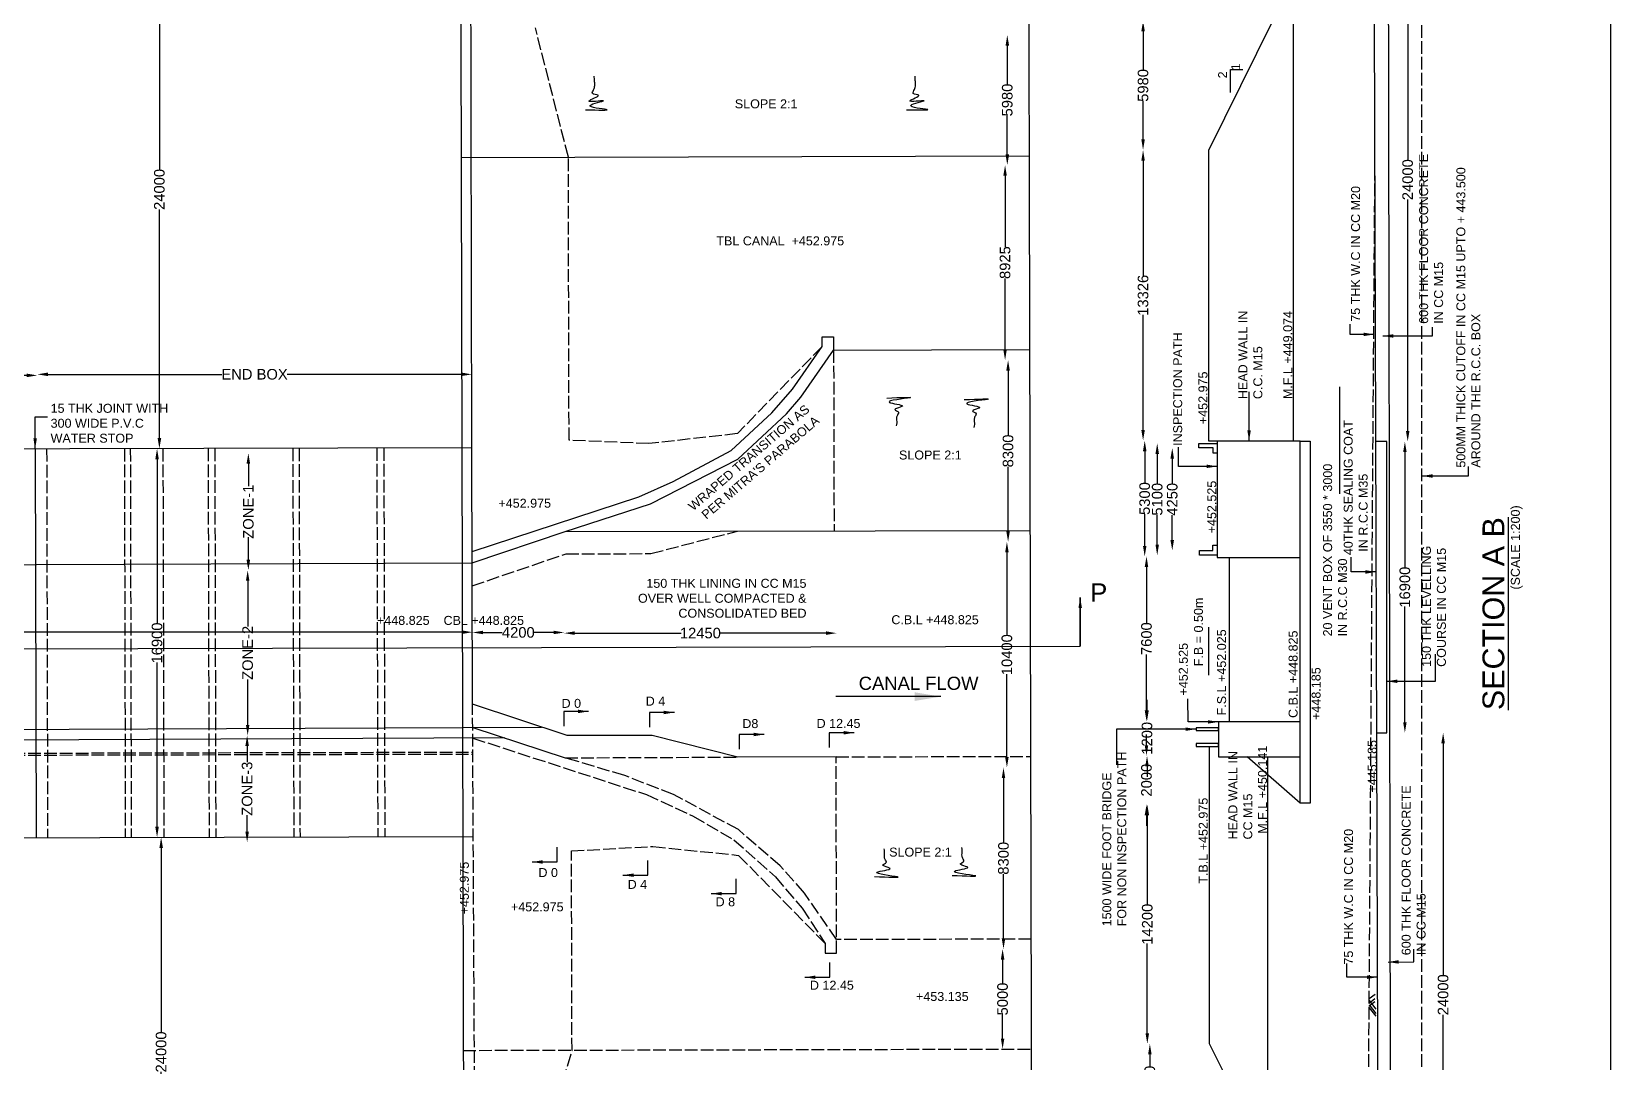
# Model space of a CAD drawing. Header units: millimetres. Extents: x 5124 to 2147772, y 2311 to 45646412.
# Drawn here: x 2117835 to 2147753, y 45610444 to 45629982 of the extents above; entities that cross this region are included whole.
import ezdxf

# ---------------------------------------------------------------- set-up
doc = ezdxf.new("R2010")
doc.units = ezdxf.units.MM
doc.header["$MEASUREMENT"] = 0
doc.linetypes.add('ACAD_ISO02W100', pattern=[15, 12, -3])
for name, color, linetype in [('DIMENSION', 7, 'Continuous'), ('DRAWING', 7, 'Continuous'), ('TEXT', 7, 'Continuous')]:
    doc.layers.add(name, color=color, linetype=linetype)
doc.styles.get("Standard").update_dxf_attribs({"font": 'arial.ttf', "height": 200})
doc.dimstyles.get("Standard").update_dxf_attribs({"dimtxt": 225, "dimasz": 200, "dimexe": 0.18, "dimexo": 0.0625, "dimgap": 0.09, "dimtad": 0, "dimdec": 0, "dimzin": 0, "dimdsep": 46, "dimtxsty": 'Standard', "dimcen": 0.09, "dimse1": 1, "dimse2": 1, "dimadec": 0, "dimazin": 0, "dimtfac": 1, "dimtdec": 0, "dimtofl": 0, "dimtmove": 0, "dimatfit": 3, "dimfxl": 1, "dimtolj": 1, "dimtzin": 0, "dimarcsym": 0})

# ---------------------------------------------------------------- blocks, each defined once
blk = doc.blocks.new('*D66')
at = {"layer": 'Defpoints', "color": 0, "transparency": 16777216}
for p in [(2139025, 45610796), (2140156, 45610796), (2139026, 45609344)]:
    blk.add_point(p, dxfattribs=at)
at = {"layer": 'DIMENSION', "color": 0, "lineweight": -2, "transparency": 16777216}
for p, q in [((2139025, 45610596), (2139025, 45610368)), ((2139025, 45609544), (2139025, 45609772))]:
    blk.add_line(p, q, dxfattribs=at)
at = {"layer": 'DIMENSION', "color": 0, "transparency": 16777216}
for points in [[(2138992, 45610596), (2139059, 45610596), (2139025, 45610796)], [(2138992, 45609544), (2139059, 45609544), (2139025, 45609344)]]:
    blk.add_solid(points, dxfattribs=at)
at = {"layer": 'DIMENSION', "color": 0, "transparency": 16777216, "insert": (2139025, 45610070), "char_height": 200, "attachment_point": 5, "rotation": 90}
blk.add_mtext('\\A1;3530', dxfattribs=at)
blk = doc.blocks.new('*D57')
at = {"layer": 'Defpoints', "color": 0, "transparency": 16777216}
for p in [(2138977, 45615330), (2138977, 45615330), (2139025, 45610796)]:
    blk.add_point(p, dxfattribs=at)
at = {"layer": 'DIMENSION', "color": 0, "lineweight": -2, "transparency": 16777216}
for p, q in [((2138977, 45615130), (2138977, 45613430)), ((2138977, 45610996), (2138977, 45612697))]:
    blk.add_line(p, q, dxfattribs=at)
at = {"layer": 'DIMENSION', "color": 0, "transparency": 16777216}
for points in [[(2138944, 45615130), (2139011, 45615130), (2138977, 45615330)], [(2138944, 45610996), (2139011, 45610996), (2138977, 45610796)]]:
    blk.add_solid(points, dxfattribs=at)
at = {"layer": 'DIMENSION', "color": 0, "transparency": 16777216, "insert": (2138977, 45613063), "char_height": 200, "attachment_point": 5, "rotation": 90}
blk.add_mtext('\\A1;14200', dxfattribs=at)
blk = doc.blocks.new('*D58')
at = {"layer": 'Defpoints', "color": 0, "transparency": 16777216}
for p in [(2138962, 45616256), (2138967, 45616256), (2138977, 45615330)]:
    blk.add_point(p, dxfattribs=at)
at = {"layer": 'DIMENSION', "color": 0, "lineweight": -2, "transparency": 16777216}
for p, q in [((2138962, 45616456), (2138962, 45616656)), ((2138962, 45615130), (2138962, 45614930))]:
    blk.add_line(p, q, dxfattribs=at)
at = {"layer": 'DIMENSION', "color": 0, "transparency": 16777216}
for points in [[(2138928, 45616456), (2138995, 45616456), (2138962, 45616256)], [(2138928, 45615130), (2138995, 45615130), (2138962, 45615330)]]:
    blk.add_solid(points, dxfattribs=at)
at = {"layer": 'DIMENSION', "color": 0, "transparency": 16777216, "insert": (2138962, 45615793), "char_height": 200, "attachment_point": 5, "rotation": 90}
blk.add_mtext('\\A1;2000', dxfattribs=at)
blk = doc.blocks.new('*D59')
at = {"layer": 'Defpoints', "color": 0, "transparency": 16777216}
for p in [(2138967, 45616917), (2138972, 45616917), (2138967, 45616256)]:
    blk.add_point(p, dxfattribs=at)
at = {"layer": 'DIMENSION', "color": 0, "lineweight": -2, "transparency": 16777216}
for p, q in [((2138972, 45617117), (2138972, 45617317)), ((2138972, 45616056), (2138972, 45615856))]:
    blk.add_line(p, q, dxfattribs=at)
at = {"layer": 'DIMENSION', "color": 0, "transparency": 16777216}
for points in [[(2138939, 45617117), (2139005, 45617117), (2138972, 45616917)], [(2138939, 45616056), (2139005, 45616056), (2138972, 45616256)]]:
    blk.add_solid(points, dxfattribs=at)
at = {"layer": 'DIMENSION', "color": 0, "transparency": 16777216, "insert": (2138972, 45616587), "char_height": 200, "attachment_point": 5, "rotation": 90}
blk.add_mtext('\\A1;1200', dxfattribs=at)
blk = doc.blocks.new('*D60')
at = {"layer": 'Defpoints', "color": 0, "transparency": 16777216}
for p in [(2138962, 45620033), (2138972, 45620033), (2138972, 45616917)]:
    blk.add_point(p, dxfattribs=at)
at = {"layer": 'DIMENSION', "color": 0, "lineweight": -2, "transparency": 16777216}
for p, q in [((2138962, 45619833), (2138962, 45618773)), ((2138962, 45617117), (2138962, 45618178))]:
    blk.add_line(p, q, dxfattribs=at)
at = {"layer": 'DIMENSION', "color": 0, "transparency": 16777216}
for points in [[(2138928, 45619833), (2138995, 45619833), (2138962, 45620033)], [(2138928, 45617117), (2138995, 45617117), (2138962, 45616917)]]:
    blk.add_solid(points, dxfattribs=at)
at = {"layer": 'DIMENSION', "color": 0, "transparency": 16777216, "insert": (2138962, 45618475), "char_height": 200, "attachment_point": 5, "rotation": 90}
blk.add_mtext('\\A1;7600', dxfattribs=at)
blk = doc.blocks.new('*D68')
at = {"layer": 'Defpoints', "color": 0, "transparency": 16777216}
for p in [(2144562, 45616692), (2144583, 45616692), (2144445, 45606760)]:
    blk.add_point(p, dxfattribs=at)
at = {"layer": 'DIMENSION', "color": 0, "lineweight": -2, "transparency": 16777216}
for p, q in [((2144583, 45616492), (2144583, 45612104)), ((2144583, 45606960), (2144583, 45611348))]:
    blk.add_line(p, q, dxfattribs=at)
at = {"layer": 'DIMENSION', "color": 0, "transparency": 16777216}
for points in [[(2144549, 45616492), (2144616, 45616492), (2144583, 45616692)], [(2144549, 45606960), (2144616, 45606960), (2144583, 45606760)]]:
    blk.add_solid(points, dxfattribs=at)
at = {"layer": 'DIMENSION', "color": 0, "transparency": 16777216, "insert": (2144583, 45611726), "char_height": 200, "attachment_point": 5, "rotation": 90}
blk.add_mtext('\\A1;24000', dxfattribs=at)
blk = doc.blocks.new('*D69')
at = {"layer": 'Defpoints', "color": 0, "transparency": 16777216}
for p in [(2143517, 45622211), (2143858, 45622211), (2143517, 45616692)]:
    blk.add_point(p, dxfattribs=at)
at = {"layer": 'DIMENSION', "color": 0, "lineweight": -2, "transparency": 16777216}
for p, q in [((2143858, 45622011), (2143858, 45619818)), ((2143858, 45616892), (2143858, 45619085))]:
    blk.add_line(p, q, dxfattribs=at)
at = {"layer": 'DIMENSION', "color": 0, "transparency": 16777216}
for points in [[(2143825, 45622011), (2143891, 45622011), (2143858, 45622211)], [(2143825, 45616892), (2143891, 45616892), (2143858, 45616692)]]:
    blk.add_solid(points, dxfattribs=at)
at = {"layer": 'DIMENSION', "color": 0, "transparency": 16777216, "insert": (2143858, 45619451), "char_height": 200, "attachment_point": 5, "rotation": 90}
blk.add_mtext('\\A1;16900', dxfattribs=at)
blk = doc.blocks.new('*D70')
at = {"layer": 'Defpoints', "color": 0, "transparency": 16777216}
for p in [(2143911, 45632138), (2143918, 45632138), (2143517, 45622211)]:
    blk.add_point(p, dxfattribs=at)
at = {"layer": 'DIMENSION', "color": 0, "lineweight": -2, "transparency": 16777216}
for p, q in [((2143911, 45631938), (2143911, 45627552)), ((2143911, 45622411), (2143911, 45626796))]:
    blk.add_line(p, q, dxfattribs=at)
at = {"layer": 'DIMENSION', "color": 0, "transparency": 16777216}
for points in [[(2143878, 45631938), (2143945, 45631938), (2143911, 45632138)], [(2143878, 45622411), (2143945, 45622411), (2143911, 45622211)]]:
    blk.add_solid(points, dxfattribs=at)
at = {"layer": 'DIMENSION', "color": 0, "transparency": 16777216, "insert": (2143911, 45627174), "char_height": 200, "attachment_point": 5, "rotation": 90}
blk.add_mtext('\\A1;24000', dxfattribs=at)
blk = doc.blocks.new('*D72')
at = {"layer": 'Defpoints', "color": 0, "transparency": 16777216}
for p in [(2139450, 45622089), (2139966, 45622089), (2139966, 45620145)]:
    blk.add_point(p, dxfattribs=at)
at = {"layer": 'DIMENSION', "color": 0, "lineweight": -2, "transparency": 16777216}
for p, q in [((2139450, 45621889), (2139450, 45621419)), ((2139450, 45620345), (2139450, 45620815))]:
    blk.add_line(p, q, dxfattribs=at)
at = {"layer": 'DIMENSION', "color": 0, "transparency": 16777216}
for points in [[(2139416, 45621889), (2139483, 45621889), (2139450, 45622089)], [(2139416, 45620345), (2139483, 45620345), (2139450, 45620145)]]:
    blk.add_solid(points, dxfattribs=at)
at = {"layer": 'DIMENSION', "color": 0, "transparency": 16777216, "insert": (2139450, 45621117), "char_height": 200, "attachment_point": 5, "rotation": 90}
blk.add_mtext('\\A1;4250', dxfattribs=at)
blk = doc.blocks.new('*D73')
at = {"layer": 'Defpoints', "color": 0, "transparency": 16777216}
for p in [(2139165, 45622177), (2139966, 45622177), (2139966, 45620057)]:
    blk.add_point(p, dxfattribs=at)
at = {"layer": 'DIMENSION', "color": 0, "lineweight": -2, "transparency": 16777216}
for p, q in [((2139165, 45621977), (2139165, 45621415)), ((2139165, 45620257), (2139165, 45620819))]:
    blk.add_line(p, q, dxfattribs=at)
at = {"layer": 'DIMENSION', "color": 0, "transparency": 16777216}
for points in [[(2139132, 45621977), (2139198, 45621977), (2139165, 45622177)], [(2139132, 45620257), (2139198, 45620257), (2139165, 45620057)]]:
    blk.add_solid(points, dxfattribs=at)
at = {"layer": 'DIMENSION', "color": 0, "transparency": 16777216, "insert": (2139165, 45621117), "char_height": 200, "attachment_point": 5, "rotation": 90}
blk.add_mtext('\\A1;5100', dxfattribs=at)
blk = doc.blocks.new('*D61')
at = {"layer": 'Defpoints', "color": 0, "transparency": 16777216}
for p in [(2138928, 45622229), (2138962, 45622229), (2138962, 45620033)]:
    blk.add_point(p, dxfattribs=at)
at = {"layer": 'DIMENSION', "color": 0, "lineweight": -2, "transparency": 16777216}
for p, q in [((2138928, 45622029), (2138928, 45621429)), ((2138928, 45620233), (2138928, 45620833))]:
    blk.add_line(p, q, dxfattribs=at)
at = {"layer": 'DIMENSION', "color": 0, "transparency": 16777216}
for points in [[(2138895, 45622029), (2138961, 45622029), (2138928, 45622229)], [(2138895, 45620233), (2138961, 45620233), (2138928, 45620033)]]:
    blk.add_solid(points, dxfattribs=at)
at = {"layer": 'DIMENSION', "color": 0, "transparency": 16777216, "insert": (2138928, 45621131), "char_height": 200, "attachment_point": 5, "rotation": 90}
blk.add_mtext('\\A1;5300', dxfattribs=at)
blk = doc.blocks.new('*D74')
at = {"layer": 'Defpoints', "color": 0, "transparency": 16777216}
for p in [(2138897, 45627737), (2140141, 45627737), (2138928, 45622229)]:
    blk.add_point(p, dxfattribs=at)
at = {"layer": 'DIMENSION', "color": 0, "lineweight": -2, "transparency": 16777216}
for p, q in [((2138897, 45627537), (2138897, 45625350)), ((2138897, 45622429), (2138897, 45624616))]:
    blk.add_line(p, q, dxfattribs=at)
at = {"layer": 'DIMENSION', "color": 0, "transparency": 16777216}
for points in [[(2138864, 45627537), (2138930, 45627537), (2138897, 45627737)], [(2138864, 45622429), (2138930, 45622429), (2138897, 45622229)]]:
    blk.add_solid(points, dxfattribs=at)
at = {"layer": 'DIMENSION', "color": 0, "transparency": 16777216, "insert": (2138897, 45624983), "char_height": 200, "attachment_point": 5, "rotation": 90}
blk.add_mtext('\\A1;13326', dxfattribs=at)
blk = doc.blocks.new('*D75')
at = {"layer": 'Defpoints', "color": 0, "transparency": 16777216}
for p in [(2138897, 45630186), (2141355, 45630186), (2138897, 45627737)]:
    blk.add_point(p, dxfattribs=at)
at = {"layer": 'DIMENSION', "color": 0, "lineweight": -2, "transparency": 16777216}
for p, q in [((2138897, 45629986), (2138897, 45629260)), ((2138897, 45627937), (2138897, 45628663))]:
    blk.add_line(p, q, dxfattribs=at)
at = {"layer": 'DIMENSION', "color": 0, "transparency": 16777216}
for points in [[(2138864, 45629986), (2138930, 45629986), (2138897, 45630186)], [(2138864, 45627937), (2138930, 45627937), (2138897, 45627737)]]:
    blk.add_solid(points, dxfattribs=at)
at = {"layer": 'DIMENSION', "color": 0, "transparency": 16777216, "insert": (2138897, 45628961), "char_height": 200, "attachment_point": 5, "rotation": 90}
blk.add_mtext('\\A1;5980', dxfattribs=at)
blk = doc.blocks.new('*D114')
at = {"layer": 'Defpoints', "color": 0, "transparency": 16777216}
for p in [(2101390, 45623334), (2117944, 45623465), (2117944, 45623334)]:
    blk.add_point(p, dxfattribs=at)
at = {"layer": 'DIMENSION', "color": 0, "lineweight": -2, "transparency": 16777216}
for p, q in [((2101590, 45623465), (2108817, 45623465)), ((2117744, 45623465), (2110518, 45623465))]:
    blk.add_line(p, q, dxfattribs=at)
at = {"layer": 'DIMENSION', "color": 0, "transparency": 16777216}
for points in [[(2101590, 45623499), (2101590, 45623432), (2101390, 45623465)], [(2117744, 45623499), (2117744, 45623432), (2117944, 45623465)]]:
    blk.add_solid(points, dxfattribs=at)
at = {"layer": 'DIMENSION', "color": 0, "transparency": 16777216, "insert": (2109667, 45623465), "char_height": 200, "attachment_point": 5}
blk.add_mtext('\\A1;MIDDLE BOX', dxfattribs=at)
blk = doc.blocks.new('*D115')
at = {"layer": 'Defpoints', "color": 0, "transparency": 16777216}
for p in [(2117944, 45623465), (2126177, 45623485), (2126177, 45623485)]:
    blk.add_point(p, dxfattribs=at)
at = {"layer": 'DIMENSION', "color": 0, "lineweight": -2, "transparency": 16777216}
for p, q in [((2118144, 45623485), (2121443, 45623485)), ((2125977, 45623485), (2122677, 45623485))]:
    blk.add_line(p, q, dxfattribs=at)
at = {"layer": 'DIMENSION', "color": 0, "transparency": 16777216}
for points in [[(2118144, 45623519), (2118144, 45623452), (2117944, 45623485)], [(2125977, 45623519), (2125977, 45623452), (2126177, 45623485)]]:
    blk.add_solid(points, dxfattribs=at)
at = {"layer": 'DIMENSION', "color": 0, "transparency": 16777216, "insert": (2122060, 45623485), "char_height": 200, "attachment_point": 5}
blk.add_mtext('\\A1;END BOX', dxfattribs=at)
blk = doc.blocks.new('*D116')
at = {"layer": 'Defpoints', "color": 0, "transparency": 16777216}
for p in [(2136285, 45629916), (2136279, 45627452), (2136324, 45627452)]:
    blk.add_point(p, dxfattribs=at)
at = {"layer": 'DIMENSION', "color": 0, "lineweight": -2, "transparency": 16777216}
for p, q in [((2136324, 45629716), (2136324, 45628983)), ((2136324, 45627652), (2136324, 45628386))]:
    blk.add_line(p, q, dxfattribs=at)
at = {"layer": 'DIMENSION', "color": 0, "transparency": 16777216}
for points in [[(2136291, 45629716), (2136358, 45629716), (2136324, 45629916)], [(2136291, 45627652), (2136358, 45627652), (2136324, 45627452)]]:
    blk.add_solid(points, dxfattribs=at)
at = {"layer": 'DIMENSION', "color": 0, "transparency": 16777216, "insert": (2136324, 45628684), "char_height": 200, "attachment_point": 5, "rotation": 90}
blk.add_mtext('\\A1;5980', dxfattribs=at)
blk = doc.blocks.new('*D117')
at = {"layer": 'Defpoints', "color": 0, "transparency": 16777216}
for p in [(2136279, 45627452), (2136270, 45623755), (2136282, 45623755)]:
    blk.add_point(p, dxfattribs=at)
at = {"layer": 'DIMENSION', "color": 0, "lineweight": -2, "transparency": 16777216}
for p, q in [((2136282, 45627252), (2136282, 45625903)), ((2136282, 45623955), (2136282, 45625304))]:
    blk.add_line(p, q, dxfattribs=at)
at = {"layer": 'DIMENSION', "color": 0, "transparency": 16777216}
for points in [[(2136249, 45627252), (2136315, 45627252), (2136282, 45627452)], [(2136249, 45623955), (2136315, 45623955), (2136282, 45623755)]]:
    blk.add_solid(points, dxfattribs=at)
at = {"layer": 'DIMENSION', "color": 0, "transparency": 16777216, "insert": (2136282, 45625603), "char_height": 200, "attachment_point": 5, "rotation": 90}
blk.add_mtext('\\A1;8925', dxfattribs=at)
blk = doc.blocks.new('*D118')
at = {"layer": 'Defpoints', "color": 0, "transparency": 16777216}
for p in [(2136282, 45623755), (2136274, 45620311), (2136339, 45620311)]:
    blk.add_point(p, dxfattribs=at)
at = {"layer": 'DIMENSION', "color": 0, "lineweight": -2, "transparency": 16777216}
for p, q in [((2136339, 45623555), (2136339, 45622331)), ((2136339, 45620511), (2136339, 45621734))]:
    blk.add_line(p, q, dxfattribs=at)
at = {"layer": 'DIMENSION', "color": 0, "transparency": 16777216}
for points in [[(2136305, 45623555), (2136372, 45623555), (2136339, 45623755)], [(2136305, 45620511), (2136372, 45620511), (2136339, 45620311)]]:
    blk.add_solid(points, dxfattribs=at)
at = {"layer": 'DIMENSION', "color": 0, "transparency": 16777216, "insert": (2136339, 45622033), "char_height": 200, "attachment_point": 5, "rotation": 90}
blk.add_mtext('\\A1;8300', dxfattribs=at)
blk = doc.blocks.new('*D119')
at = {"layer": 'Defpoints', "color": 0, "transparency": 16777216}
for p in [(2136339, 45620310), (2136317, 45616032), (2136328, 45616032)]:
    blk.add_point(p, dxfattribs=at)
at = {"layer": 'DIMENSION', "color": 0, "lineweight": -2, "transparency": 16777216}
for p, q in [((2136317, 45620110), (2136317, 45618538)), ((2136317, 45616232), (2136317, 45617804))]:
    blk.add_line(p, q, dxfattribs=at)
at = {"layer": 'DIMENSION', "color": 0, "transparency": 16777216}
for points in [[(2136283, 45620110), (2136350, 45620110), (2136317, 45620310)], [(2136283, 45616232), (2136350, 45616232), (2136317, 45616032)]]:
    blk.add_solid(points, dxfattribs=at)
at = {"layer": 'DIMENSION', "color": 0, "transparency": 16777216, "insert": (2136317, 45618171), "char_height": 200, "attachment_point": 5, "rotation": 90}
blk.add_mtext('\\A1;10400', dxfattribs=at)
blk = doc.blocks.new('*D120')
at = {"layer": 'Defpoints', "color": 0, "transparency": 16777216}
for p in [(2136316, 45616032), (2136252, 45612594), (2136317, 45612594)]:
    blk.add_point(p, dxfattribs=at)
at = {"layer": 'DIMENSION', "color": 0, "lineweight": -2, "transparency": 16777216}
for p, q in [((2136252, 45615832), (2136252, 45614611)), ((2136252, 45612794), (2136252, 45614014))]:
    blk.add_line(p, q, dxfattribs=at)
at = {"layer": 'DIMENSION', "color": 0, "transparency": 16777216}
for points in [[(2136219, 45615832), (2136285, 45615832), (2136252, 45616032)], [(2136219, 45612794), (2136285, 45612794), (2136252, 45612594)]]:
    blk.add_solid(points, dxfattribs=at)
at = {"layer": 'DIMENSION', "color": 0, "transparency": 16777216, "insert": (2136252, 45614313), "char_height": 200, "attachment_point": 5, "rotation": 90}
blk.add_mtext('\\A1;8300', dxfattribs=at)
blk = doc.blocks.new('*D121')
at = {"layer": 'Defpoints', "color": 0, "transparency": 16777216}
for p in [(2136252, 45612594), (2136235, 45610697), (2136265, 45610697)]:
    blk.add_point(p, dxfattribs=at)
at = {"layer": 'DIMENSION', "color": 0, "lineweight": -2, "transparency": 16777216}
for p, q in [((2136235, 45612394), (2136235, 45611944)), ((2136235, 45610897), (2136235, 45611347))]:
    blk.add_line(p, q, dxfattribs=at)
at = {"layer": 'DIMENSION', "color": 0, "transparency": 16777216}
for points in [[(2136202, 45612394), (2136268, 45612394), (2136235, 45612594)], [(2136202, 45610897), (2136268, 45610897), (2136235, 45610697)]]:
    blk.add_solid(points, dxfattribs=at)
at = {"layer": 'DIMENSION', "color": 0, "transparency": 16777216, "insert": (2136235, 45611645), "char_height": 200, "attachment_point": 5, "rotation": 90}
blk.add_mtext('\\A1;5000', dxfattribs=at)
blk = doc.blocks.new('*D124')
at = {"layer": 'Defpoints', "color": 0, "transparency": 16777216}
for p in [(2121951, 45621992), (2121943, 45619772), (2121943, 45619772)]:
    blk.add_point(p, dxfattribs=at)
at = {"layer": 'DIMENSION', "color": 0, "lineweight": -2, "transparency": 16777216}
for p, q in [((2121943, 45621792), (2121943, 45621366)), ((2121943, 45619972), (2121943, 45620398))]:
    blk.add_line(p, q, dxfattribs=at)
at = {"layer": 'DIMENSION', "color": 0, "transparency": 16777216}
for points in [[(2121909, 45621792), (2121976, 45621792), (2121943, 45621992)], [(2121909, 45619972), (2121976, 45619972), (2121943, 45619772)]]:
    blk.add_solid(points, dxfattribs=at)
at = {"layer": 'DIMENSION', "color": 0, "transparency": 16777216, "insert": (2121943, 45620882), "char_height": 200, "attachment_point": 5, "rotation": 90}
blk.add_mtext('\\A1;ZONE-1', dxfattribs=at)
blk = doc.blocks.new('*D125')
at = {"layer": 'Defpoints', "color": 0, "transparency": 16777216}
for p in [(2121943, 45619772), (2121930, 45616641), (2121930, 45616641)]:
    blk.add_point(p, dxfattribs=at)
at = {"layer": 'DIMENSION', "color": 0, "lineweight": -2, "transparency": 16777216}
for p, q in [((2121930, 45619572), (2121930, 45618708)), ((2121930, 45616841), (2121930, 45617704))]:
    blk.add_line(p, q, dxfattribs=at)
at = {"layer": 'DIMENSION', "color": 0, "transparency": 16777216}
for points in [[(2121897, 45619572), (2121963, 45619572), (2121930, 45619772)], [(2121897, 45616841), (2121963, 45616841), (2121930, 45616641)]]:
    blk.add_solid(points, dxfattribs=at)
at = {"layer": 'DIMENSION', "color": 0, "transparency": 16777216, "insert": (2121930, 45618206), "char_height": 200, "attachment_point": 5, "rotation": 90}
blk.add_mtext('\\A1;ZONE-2', dxfattribs=at)
blk = doc.blocks.new('*D126')
at = {"layer": 'Defpoints', "color": 0, "transparency": 16777216}
for p in [(2121928, 45616641), (2121920, 45614620), (2121920, 45614620)]:
    blk.add_point(p, dxfattribs=at)
at = {"layer": 'DIMENSION', "color": 0, "lineweight": -2, "transparency": 16777216}
for p, q in [((2121920, 45616441), (2121920, 45616134)), ((2121920, 45614820), (2121920, 45615127))]:
    blk.add_line(p, q, dxfattribs=at)
at = {"layer": 'DIMENSION', "color": 0, "transparency": 16777216}
for points in [[(2121886, 45616441), (2121953, 45616441), (2121920, 45616641)], [(2121886, 45614820), (2121953, 45614820), (2121920, 45614620)]]:
    blk.add_solid(points, dxfattribs=at)
at = {"layer": 'DIMENSION', "color": 0, "transparency": 16777216, "insert": (2121920, 45615631), "char_height": 200, "attachment_point": 5, "rotation": 90}
blk.add_mtext('\\A1;ZONE-3', dxfattribs=at)
blk = doc.blocks.new('*D141')
at = {"layer": 'Defpoints', "color": 0, "transparency": 16777216}
for p in [(2120278, 45631903), (2120257, 45622076), (2120324, 45622076)]:
    blk.add_point(p, dxfattribs=at)
at = {"layer": 'DIMENSION', "color": 0, "lineweight": -2, "transparency": 16777216}
for p, q in [((2120257, 45631703), (2120257, 45627367)), ((2120257, 45622276), (2120257, 45626612))]:
    blk.add_line(p, q, dxfattribs=at)
at = {"layer": 'DIMENSION', "color": 0, "transparency": 16777216}
for points in [[(2120224, 45631703), (2120291, 45631703), (2120257, 45631903)], [(2120224, 45622276), (2120291, 45622276), (2120257, 45622076)]]:
    blk.add_solid(points, dxfattribs=at)
at = {"layer": 'DIMENSION', "color": 0, "transparency": 16777216, "insert": (2120257, 45626990), "char_height": 200, "attachment_point": 5, "rotation": 90}
blk.add_mtext('\\A1;24000', dxfattribs=at)
blk = doc.blocks.new('*D142')
at = {"layer": 'Defpoints', "color": 0, "transparency": 16777216}
for p in [(2120257, 45622076), (2120213, 45614710), (2120223, 45614710)]:
    blk.add_point(p, dxfattribs=at)
at = {"layer": 'DIMENSION', "color": 0, "lineweight": -2, "transparency": 16777216}
for p, q in [((2120213, 45621876), (2120213, 45618760)), ((2120213, 45614910), (2120213, 45618026))]:
    blk.add_line(p, q, dxfattribs=at)
at = {"layer": 'DIMENSION', "color": 0, "transparency": 16777216}
for points in [[(2120180, 45621876), (2120246, 45621876), (2120213, 45622076)], [(2120180, 45614910), (2120246, 45614910), (2120213, 45614710)]]:
    blk.add_solid(points, dxfattribs=at)
at = {"layer": 'DIMENSION', "color": 0, "transparency": 16777216, "insert": (2120213, 45618393), "char_height": 200, "attachment_point": 5, "rotation": 90}
blk.add_mtext('\\A1;16900', dxfattribs=at)
blk = doc.blocks.new('*D147')
at = {"layer": 'Defpoints', "color": 0, "transparency": 16777216}
for p in [(2126189, 45618598), (2093166, 45618469), (2126189, 45618499)]:
    blk.add_point(p, dxfattribs=at)
at = {"layer": 'DIMENSION', "color": 0, "lineweight": -2, "transparency": 16777216}
for p, q in [((2093366, 45618598), (2109301, 45618598)), ((2125989, 45618598), (2110054, 45618598))]:
    blk.add_line(p, q, dxfattribs=at)
at = {"layer": 'DIMENSION', "color": 0, "transparency": 16777216}
for points in [[(2093366, 45618631), (2093366, 45618564), (2093166, 45618598)], [(2125989, 45618631), (2125989, 45618564), (2126189, 45618598)]]:
    blk.add_solid(points, dxfattribs=at)
at = {"layer": 'DIMENSION', "color": 0, "transparency": 16777216, "insert": (2109678, 45618598), "char_height": 200, "attachment_point": 5}
blk.add_mtext('\\A1;79845', dxfattribs=at)
blk = doc.blocks.new('*D148')
at = {"layer": 'Defpoints', "color": 0, "transparency": 16777216}
for p in [(2126189, 45618598), (2127927, 45618598), (2127927, 45618593)]:
    blk.add_point(p, dxfattribs=at)
at = {"layer": 'DIMENSION', "color": 0, "lineweight": -2, "transparency": 16777216}
for p, q in [((2126389, 45618593), (2126755, 45618593)), ((2127727, 45618593), (2127360, 45618593))]:
    blk.add_line(p, q, dxfattribs=at)
at = {"layer": 'DIMENSION', "color": 0, "transparency": 16777216}
for points in [[(2126389, 45618626), (2126389, 45618560), (2126189, 45618593)], [(2127727, 45618626), (2127727, 45618560), (2127927, 45618593)]]:
    blk.add_solid(points, dxfattribs=at)
at = {"layer": 'DIMENSION', "color": 0, "transparency": 16777216, "insert": (2127058, 45618593), "char_height": 200, "attachment_point": 5}
blk.add_mtext('\\A1;4200', dxfattribs=at)
blk = doc.blocks.new('*D149')
at = {"layer": 'Defpoints', "color": 0, "transparency": 16777216}
for p in [(2127927, 45618593), (2133089, 45618593), (2133089, 45618580)]:
    blk.add_point(p, dxfattribs=at)
at = {"layer": 'DIMENSION', "color": 0, "lineweight": -2, "transparency": 16777216}
for p, q in [((2128127, 45618580), (2130142, 45618580)), ((2132889, 45618580), (2130875, 45618580))]:
    blk.add_line(p, q, dxfattribs=at)
at = {"layer": 'DIMENSION', "color": 0, "transparency": 16777216}
for points in [[(2128127, 45618614), (2128127, 45618547), (2127927, 45618580)], [(2132889, 45618614), (2132889, 45618547), (2133089, 45618580)]]:
    blk.add_solid(points, dxfattribs=at)
at = {"layer": 'DIMENSION', "color": 0, "transparency": 16777216, "insert": (2130508, 45618580), "char_height": 200, "attachment_point": 5}
blk.add_mtext('\\A1;12450', dxfattribs=at)
blk = doc.blocks.new('*D150')
at = {"layer": 'Defpoints', "color": 0, "transparency": 16777216}
for p in [(2120342, 45614710), (2120290, 45606574), (2120361, 45606574)]:
    blk.add_point(p, dxfattribs=at)
at = {"layer": 'DIMENSION', "color": 0, "lineweight": -2, "transparency": 16777216}
for p, q in [((2120290, 45614510), (2120290, 45611020)), ((2120290, 45606774), (2120290, 45610264))]:
    blk.add_line(p, q, dxfattribs=at)
at = {"layer": 'DIMENSION', "color": 0, "transparency": 16777216}
for points in [[(2120257, 45614510), (2120324, 45614510), (2120290, 45614710)], [(2120257, 45606774), (2120324, 45606774), (2120290, 45606574)]]:
    blk.add_solid(points, dxfattribs=at)
at = {"layer": 'DIMENSION', "color": 0, "transparency": 16777216, "insert": (2120290, 45610642), "char_height": 200, "attachment_point": 5, "rotation": 90}
blk.add_mtext('\\A1;24000', dxfattribs=at)

msp = doc.modelspace()

# ---------------------------------------------------------------- linework, layer by layer
at = {"layer": 'DIMENSION'}
msp.add_lwpolyline([(2147752.8, 45588230.2), (2080364.7, 45588230.2), (2080364.7, 45646412.2), (2147752.8, 45646412.2)], close=True, dxfattribs=at)
for points in [[(2128332.7, 45628498.2), (2128726.1, 45628504.1), (2128418.5, 45628581), (2128669.9, 45628669.6), (2128397.8, 45628666.6), (2128569.3, 45628776), (2128462.8, 45628808.5), (2128483.5, 45628879.4), (2128507.2, 45628962.1), (2128501.3, 45629053.7), (2128498.3, 45629136.4)], [(2134411.8, 45628500.2), (2134805.2, 45628506.1), (2134497.6, 45628582.9), (2134749, 45628671.6), (2134476.9, 45628668.6), (2134648.4, 45628778), (2134542, 45628810.5), (2134562.7, 45628881.4), (2134586.3, 45628964.1), (2134580.4, 45629055.7), (2134577.5, 45629138.4)], [(2134038.5, 45623036.4), (2134473.8, 45623040.2), (2134089.9, 45622954.2), (2134335.3, 45622883.1), (2134226.6, 45622840), (2134194.8, 45622819.5), (2134264.1, 45622765.2), (2134249.1, 45622727.8), (2134226.6, 45622671.7), (2134230.4, 45622563.2), (2134219.1, 45622508.9)], [(2135508.8, 45623007.3), (2135944, 45623011.1), (2135560.2, 45622925.1), (2135805.5, 45622854), (2135696.9, 45622811), (2135665, 45622790.4), (2135734.3, 45622736.1), (2135719.4, 45622698.7), (2135696.9, 45622642.6), (2135700.6, 45622534.1), (2135689.4, 45622479.8)], [(2133805.9, 45613967.9), (2134241.1, 45613961.8), (2133857.7, 45614049.8), (2134103.4, 45614119.6), (2133995, 45614163.2), (2133963.3, 45614184), (2134032.9, 45614237.9), (2134018.1, 45614275.4), (2133995.9, 45614331.6), (2134000.2, 45614440.1), (2133989.3, 45614494.4)], [(2135276.3, 45613989.2), (2135711.5, 45613983.1), (2135328.1, 45614071.2), (2135573.8, 45614141), (2135465.4, 45614184.6), (2135433.7, 45614205.3), (2135503.3, 45614259.2), (2135488.5, 45614296.7), (2135466.3, 45614353), (2135470.6, 45614461.4), (2135459.7, 45614515.8)]]:
    msp.add_spline(points, degree=3, dxfattribs=at)
at = {"layer": 'DRAWING'}
for points in [[(2082456.1, 45637556.4), (2136714.4, 45637687.7), (2136804.3, 45600563.3), (2082545.9, 45600432)], [(2125950.3, 45637661.7), (2125988, 45622090)], [(2141874.8, 45622220.9), (2140141, 45622220.9), (2140141, 45627736.6), (2141355.1, 45630185.9), (2141355.1, 45637764.2), (2142314.7, 45637764.2), (2142404.5, 45637653.4), (2142404.5, 45637857.2), (2142532.3, 45637751.3), (2143272.9, 45637751.3)], [(2141749.4, 45622220.9), (2141749.4, 45637764.2)], [(2143358.2, 45606759.9), (2143275.5, 45632137.7)], [(2126180, 45622090.4), (2126156.8, 45631687.9)], [(2143594.5, 45606759.9), (2143544.5, 45631904.7)], [(2140555.2, 45628828.7), (2140555.2, 45629265.2), (2140784.2, 45629265.2)], [(2125974.6, 45627597.6), (2136738.8, 45627623.6)], [(2126184.8, 45620125.2), (2129339.8, 45621166.1), (2129991.7, 45621451.6), (2131090.2, 45622039.6), (2131863.1, 45622756.1), (2132254.7, 45623204.1), (2132814.2, 45624013.6), (2132813.7, 45624193.8), (2133032.4, 45624194.3), (2133033, 45623944.9)], [(2091410.3, 45620359.5), (2093162.5, 45619783.9), (2126185.3, 45619912.1), (2127943.4, 45620506.8), (2129563.5, 45621031.5), (2131218.8, 45621874.7), (2132138.2, 45622734.1), (2132410.8, 45623052.3), (2133033, 45623944.9), (2136747.7, 45623953.9)], [(2142617.3, 45623250.9), (2142617.3, 45621221.3)], [(2140301.2, 45621993.2), (2140222, 45621993.2), (2140222, 45622089.1), (2139956.3, 45622089.1), (2139956.3, 45622176.6), (2140301.2, 45622176.6)], [(2143325.8, 45616691.8), (2143516.9, 45616691.8), (2143516.9, 45622210.8), (2143307.9, 45622210.1)], [(2126180, 45622090.4), (2093151.6, 45622010.5)], [(2125988, 45622090), (2126025.5, 45606587.7)], [(2126191.8, 45617234.7), (2126180, 45622090.4)], [(2127943.4, 45620506.8), (2136755.9, 45620528.1)], [(2140301.2, 45620057.4), (2139966.5, 45620057.4), (2139966.5, 45620144.8), (2140218.6, 45620144.8), (2140218.6, 45620247.6), (2140301.2, 45620247.6)], [(2140531.8, 45616897.5), (2140531.8, 45620015.2)], [(2081571, 45618196.1), (2137707.4, 45618332), (2137705.2, 45619256.5)], [(2140146.1, 45617780.4), (2140146.1, 45618690.5)], [(2133080, 45616235), (2131220.7, 45616230.5), (2129593.7, 45616641.4), (2127981.6, 45616637.5), (2126191.8, 45617234.7)], [(2093171.6, 45616651.3), (2127498.8, 45616798.5)], [(2126194.1, 45616792.9), (2127947.6, 45616216.9)], [(2126800, 45616593.9), (2093172.1, 45616437.4)], [(2140880.3, 45600629.6), (2140880.3, 45609344), (2140156, 45610796.1), (2140156, 45616433.6)], [(2141874.8, 45615357.7), (2140867.4, 45616238.1)], [(2141263.2, 45600629.6), (2141263.2, 45616238.1)], [(2093176.4, 45614634.2), (2126205, 45614726.6)], [(2142756, 45612059.4), (2142756, 45612317)], [(2143181.6, 45611566.7), (2143291.6, 45611653.1)], [(2143182.1, 45611653.1), (2143292.2, 45611739.6)], [(2143181, 45611481.5), (2143305, 45611318.5)], [(2143181.2, 45611515.1), (2143291.3, 45611601.5)], [(2143181.3, 45611535.4), (2143305.3, 45611372.3)], [(2143181.9, 45611619), (2143305.9, 45611456)]]:
    msp.add_lwpolyline(points, dxfattribs=at)
at = {"layer": 'DRAWING', "linetype": 'ACAD_ISO02W100', "ltscale": 20}
for points in [[(2144181.4, 45606759.9), (2144181.4, 45632137.7)], [(2132814.2, 45624013.6), (2131210.4, 45622361.6), (2129531.6, 45622172.6), (2128019.5, 45622236), (2128006.5, 45627602.5), (2127382.4, 45630050.5)], [(2143148.7, 45606759.9), (2143290.5, 45627527.9)], [(2133033, 45623944.9), (2133041.3, 45620519.1)], [(2118120.7, 45622070.9), (2118138.5, 45614704.1)], [(2119593.6, 45622074.5), (2119611.5, 45614708.2)], [(2119706, 45622074.8), (2119723.8, 45614708.5)], [(2120323.9, 45622076.3), (2120341.7, 45614710.2)], [(2121180.6, 45622078.3), (2121198.4, 45614712.6)], [(2121307, 45622078.7), (2121324.8, 45614713)], [(2122785.6, 45622082.2), (2122803.5, 45614717.1)], [(2122904, 45622082.5), (2122921.8, 45614717.5)], [(2124377, 45622086.1), (2124394.8, 45614721.6)], [(2124510.2, 45622086.4), (2124528, 45614722)], [(2126186.3, 45619477.1), (2127962.3, 45620082.9), (2129570.6, 45620086.8), (2131211.4, 45620514.7)], [(2129643.4, 45606842.9), (2126246.6, 45606834.7), (2126191.8, 45617234.7)], [(2126195.2, 45616591.1), (2129487.2, 45615519.4), (2130371, 45615110.5), (2131144.4, 45614662.8), (2131928.9, 45613962.5), (2132439.7, 45613365.2), (2132872.8, 45612699)], [(2089805.1, 45606500.1), (2129644, 45606596.5), (2129639.9, 45608305.1), (2127660.5, 45608300.3), (2127658.3, 45609220.8), (2128075.7, 45610669), (2128066.5, 45614452), (2129609.8, 45614537.5), (2131232.5, 45614368.6), (2132872.8, 45612699), (2132873.2, 45612516.9), (2133089, 45612517.4), (2133080, 45616235)], [(2093172.5, 45616246.3), (2126196.6, 45616325.8)], [(2093172.6, 45616209.5), (2126196.6, 45616289)], [(2136774.7, 45612780.7), (2133088.4, 45612771.8), (2132481.4, 45613653.3), (2132019.8, 45614168.7), (2131227.9, 45614855.3), (2129998.4, 45615524.2), (2129074.1, 45615880), (2127947.6, 45616216.9), (2131220.7, 45616230.5)], [(2133080, 45616235), (2136766.3, 45616244)], [(2126015.6, 45610671.9), (2136779.7, 45610697.9)]]:
    msp.add_lwpolyline(points, dxfattribs=at)
at = {"layer": 'DRAWING'}
for points in [[(2140301.2, 45622220.9), (2140301.2, 45620015.2), (2141874.8, 45620015.2), (2141874.8, 45622220.9)], [(2141874.8, 45615357.7), (2141874.8, 45622220.9), (2142063.4, 45622220.9), (2142063.4, 45615357.7)], [(2140325, 45616733.3), (2140325, 45616787.2), (2139903.1, 45616787.2), (2139903.1, 45616733.3)], [(2141874.8, 45616238.1), (2141874.8, 45616897.5), (2140325, 45616897.5), (2140325, 45616238.1)], [(2140325, 45616433.6), (2140325, 45616487.6), (2139903.1, 45616487.6), (2139903.1, 45616433.6)]]:
    msp.add_lwpolyline(points, close=True, dxfattribs=at)
at = {"layer": 'DRAWING', "ltscale": 20}
msp.add_lwpolyline([(2117902.2, 45622070.4), (2117920, 45614703.5)], dxfattribs=at)

# ---------------------------------------------------------------- texts
at = {"layer": 'DIMENSION', "insert": (2137893.1, 45619524.2), "char_height": 350, "width": 611.722, "attachment_point": 1}
msp.add_mtext('P', dxfattribs=at)
at = {"layer": 'TEXT', "char_height": 170}
for s, insert, width, attachment_point, rotation in [('1 ', (2140566.5, 45629380.2), 1934.161, 3, 90), ('2', (2140319.8, 45629226.1), 1934.161, 3, 90), ('600 THK FLOOR CONCRETE IN CC M15', (2144128.7, 45624442.6), 3264.746, 1, 90), ('500MM THICK CUTOFF IN CC M15 UPTO + 443.500 AROUND THE R.C.C. BOX', (2144833.8, 45621716.4), 5765.758, 1, 90), ('75 THK W.C IN CC M20', (2142838.4, 45624481.9), 2795.108, 1, 90), ('HEAD WALL IN \\PC.C. M15\\P\\PM.F.L +449.074', (2140702.9, 45623015.5), 2795.108, 1, 90), ('INSPECTION PATH', (2139467.6, 45622129.5), 2795.108, 1, 90), (' +452.975', (2139947, 45622475.6), 2795.108, 1, 90), ("WRAPED TRANSITION AS PER MITRA'S PARABOLA", (2132483, 45622924.7), 3122.904, 3, 40.65207), ('40THK SEALING COAT \\P IN R.C.C M35', (2142699.4, 45620057.8), 3488.319, 1, 90), ('20 VENT BOX OF 3550 * 3000 IN R.C.C M30', (2142308.9, 45618517.2), 3488.319, 1, 90), (' +452.525', (2140114.3, 45620405.6), 2795.108, 1, 90), ('(SCALE 1:200)', (2145866.3, 45619405.1), 5765.758, 1, 90), ('150 THK LEVELLING COURSE IN CC M15', (2144181.4, 45617940.8), 2795.108, 1, 90), ('F.B = 0.50m', (2139860.8, 45617952.4), 2795.108, 1, 90), ('F.S.L +452.025', (2140300, 45617021.5), 2795.108, 1, 90), ('C.B.L +448.825', (2141654.7, 45616972.6), 2795.108, 1, 90), (' +452.525', (2139574.6, 45617332.3), 2795.108, 1, 90), ('+448.185', (2142089.8, 45616935.8), 2795.108, 1, 90), ('M.F.L +450.141', (2141074.1, 45614776.4), 2795.108, 1, 90), ('+445.185', (2143154.4, 45615557.5), 2795.108, 1, 90), ('1500 WIDE FOOT BRIDGE \\PFOR NON INSPECTION PATH', (2138124.2, 45613023), 3623.4, 1, 90), ('HEAD WALL IN\\PCC M15', (2140512.9, 45614668.8), 2795.108, 1, 90), ('600 THK FLOOR CONCRETE IN CC M15', (2143796.5, 45612475.7), 3264.746, 1, 90), ('T.B.L +452.975', (2139951.5, 45613830.5), 2795.108, 1, 90), ('75 THK W.C IN CC M20', (2142705.2, 45612297.6), 2795.108, 1, 90), ('  +452.975', (2126122.8, 45613118.1), 1629.932, 7, 90)]:
    msp.add_mtext(s, dxfattribs=dict(at, insert=insert, width=width, attachment_point=attachment_point, rotation=rotation))
at = {"layer": 'TEXT'}
for s, insert, char_height, width, attachment_point in [('SLOPE 2:1', (2132348.9, 45628696.9), 170, 1868.917, 3), ('   TBL CANAL  +452.975 ', (2133233.1, 45626099.6), 170, 2990.39, 3), ('15 THK JOINT WITH\\P300 WIDE P.V.C WATER STOP', (2118195.6, 45622926.3), 170, 2456.269, 1), ('SLOPE 2:1', (2135459.8, 45622041.1), 170, 1868.917, 3), ('+452.975', (2127678.7, 45621127.7), 170, 1868.917, 3), ('150 THK LINING IN CC M15\\POVER WELL COMPACTED & \\PCONSOLIDATED BED', (2132519.3, 45619609.3), 170, 4188.844, 3), ('+448.825    CBL +448.825', (2127166.1, 45618906.4), 170, 2877.903, 3), ('C.B.L +448.825', (2135783.8, 45618919.6), 170, 1868.917, 3), ('CANAL FLOW', (2135778.4, 45617754.6), 250, 3415.948, 3), ('D 0', (2128247.7, 45617334.4), 170, 359.906, 3), ('D 4', (2129842.1, 45617376.5), 170, 823.985, 3), ('D8', (2131606.6, 45616950.6), 170, 823.985, 3), ('D 12.45', (2133542.2, 45616954.2), 170, 823.985, 3), ('SLOPE 2:1', (2135273.2, 45614515.5), 170, 1868.917, 3), ('D 0', (2127809.1, 45614127.6), 170, 359.906, 3), ('D 4', (2129499.9, 45613903), 170, 359.79, 3), ('+452.975', (2127915.8, 45613477), 170, 989.347, 3), ('D 8', (2131166.2, 45613572.9), 170, 360.834, 3), ('D 12.45', (2133416.1, 45611992.2), 170, 823.985, 3), ('+453.135', (2135591.2, 45611778.7), 170, 989.347, 3)]:
    msp.add_mtext(s, dxfattribs=dict(at, insert=insert, char_height=char_height, width=width, attachment_point=attachment_point))
at = {"layer": 'TEXT', "color": 7, "insert": (2145538, 45618949.4), "char_height": 413.303, "width": 3630.824, "attachment_point": 5, "rotation": 90}
msp.add_mtext('{\\LSECTION A B}', dxfattribs=at)

# ---------------------------------------------------------------- dimensions: what is measured, and where the dimension line sits
at = {"layer": 'DIMENSION'}
for base, p1, p2, text, picture, middle in [((2143911.4, 45632137.7), (2143516.9, 45622210.8), (2143918.4, 45632137.7), '24000', '*D70', (2143911.4, 45627174.3)), ((2120257.3, 45622076.3), (2120278.4, 45631903), (2120323.9, 45622076.3), '24000', '*D141', (2120257.3, 45626989.7)), ((2138896.9, 45630185.9), (2138896.9, 45627736.6), (2141355.1, 45630185.9), '5980', '*D75', (2138896.9, 45628961.3)), ((2136324.2, 45627452), (2136285.1, 45629916.3), (2136279.1, 45627452), '5980', '*D116', (2136324.2, 45628684.1)), ((2138896.9, 45627736.6), (2138927.8, 45622229.3), (2140141, 45627736.6), '13326', '*D74', (2138896.9, 45624982.9)), ((2136282, 45623754.8), (2136279.1, 45627452), (2136270.1, 45623754.8), '8925', '*D117', (2136282, 45625603.4)), ((2136338.5, 45620310.6), (2136282, 45623754.8), (2136273.7, 45620310.6), '8300', '*D118', (2136338.5, 45622032.7)), ((2138927.8, 45622229.3), (2138961.6, 45620032.8), (2138961.6, 45622229.3), '5300', '*D61', (2138927.8, 45621131)), ((2139165, 45622176.6), (2139966.5, 45620057.4), (2139966.5, 45622176.6), '5100', '*D73', (2139165, 45621117)), ((2143857.9, 45622210.8), (2143516.9, 45616691.8), (2143516.9, 45622210.8), '16900', '*D69', (2143857.9, 45619451.3)), ((2120212.9, 45614709.9), (2120257.3, 45622076.1), (2120223.1, 45614709.9), '16900', '*D142', (2120212.9, 45618393)), ((2121942.7, 45619771.6), (2121951.3, 45621992.1), (2121942.7, 45619771.6), 'ZONE-1', '*D124', (2121942.7, 45620881.8)), ((2139449.6, 45622089.1), (2139966.5, 45620144.8), (2139966.5, 45622089.1), '4250', '*D72', (2139449.6, 45621117)), ((2136316.7, 45616031.5), (2136338.5, 45620310.4), (2136328.2, 45616031.5), '10400', '*D119', (2136316.7, 45618171)), ((2138961.6, 45620032.8), (2138972, 45616917.5), (2138972, 45620032.8), '7600', '*D60', (2138961.6, 45618475.1)), ((2121930.1, 45616640.7), (2121942.7, 45619771.6), (2121930.1, 45616640.7), 'ZONE-2', '*D125', (2121930.1, 45618206.2)), ((2138972, 45616917.5), (2138967, 45616255.8), (2138966.8, 45616917.5), '1200', '*D59', (2138972, 45616586.6)), ((2121919.7, 45614620.3), (2121928.3, 45616640.8), (2121919.7, 45614620.3), 'ZONE-3', '*D126', (2121919.7, 45615630.5)), ((2138961.8, 45616255.8), (2138977.3, 45615330.4), (2138967, 45616255.8), '2000', '*D58', (2138961.8, 45615793.1)), ((2144582.5, 45616691.8), (2144445.5, 45606759.9), (2144562.2, 45616691.8), '24000', '*D68', (2144582.5, 45611725.8)), ((2136252.1, 45612593.9), (2136315.9, 45616031.5), (2136317, 45612593.9), '8300', '*D120', (2136252.1, 45614312.7)), ((2138977.3, 45615330.4), (2139025.3, 45610796.1), (2138977.3, 45615330.4), '14200', '*D57', (2138977.3, 45613063.2)), ((2120290.2, 45606574), (2120341.7, 45614710.2), (2120361.4, 45606574), '24000', '*D150', (2120290.2, 45610642.1)), ((2136235, 45610696.7), (2136252.1, 45612593.9), (2136264.9, 45610696.7), '5000', '*D121', (2136235, 45611645.3)), ((2139025.3, 45610796.1), (2139025.7, 45609344), (2140156, 45610796.1), '3530', '*D66', (2139025.3, 45610070))]:
    dim = msp.add_linear_dim(base=base, p1=p1, p2=p2, angle=90, text=text, dimstyle='Standard', dxfattribs=at)
    dim.commit()
    dim.dimension.update_dxf_attribs({"geometry": picture, "text_midpoint": middle})
for base, p1, p2, text, picture, middle in [((2117944.3, 45623465.5), (2101390.2, 45623334.4), (2117944.3, 45623334.4), 'MIDDLE BOX', '*D114', (2109667.3, 45623465.5)), ((2126176.6, 45623485.4), (2117944.3, 45623465.5), (2126176.6, 45623485.4), 'END BOX', '*D115', (2122060.5, 45623485.4)), ((2126188.7, 45618597.7), (2093166.3, 45618468.7), (2126188.7, 45618498.6), '79845', '*D147', (2109677.5, 45618597.7)), ((2127927.1, 45618592.9), (2126188.7, 45618597.7), (2127927.1, 45618597.7), '4200', '*D148', (2127057.9, 45618592.9)), ((2133089.5, 45618580.2), (2127927.1, 45618592.9), (2133089.5, 45618592.9), '12450', '*D149', (2130508.3, 45618580.2))]:
    dim = msp.add_linear_dim(base=base, p1=p1, p2=p2, text=text, dimstyle='Standard', dxfattribs=at)
    dim.commit()
    dim.dimension.update_dxf_attribs({"geometry": picture, "text_midpoint": middle})

# ---------------------------------------------------------------- leaders
for points, override in [([(2117902.2, 45622070.4), (2117902.2, 45622680.1), (2118133.9, 45622680.1)], {"dimgap": 0.09, "dimtad": 0}), ([(2137705.2, 45619256.5), (2137707.4, 45618332)], {"dimgap": 0.09, "dimtad": 0}), ([(2135065.9, 45617377), (2133076, 45617377)], {"dimasz": 500, "dimgap": 0.09, "dimtad": 0}), ([(2128390.9, 45617096.6), (2127917.9, 45617096.6), (2127917.9, 45616817.4)], {"dimgap": 0.09, "dimtad": 0}), ([(2130014.8, 45617076.8), (2129541.7, 45617076.8), (2129541.7, 45616797.7)], {"dimgap": 0.09, "dimtad": 0}), ([(2133424.1, 45616692.4), (2132951, 45616692.4), (2132951, 45616413.2)], {"dimgap": 0.09, "dimtad": 0}), ([(2131717.1, 45616659.6), (2131244.1, 45616659.6), (2131244.1, 45616380.5)], {"dimgap": 0.09, "dimtad": 0}), ([(2127319.1, 45614242.7), (2127792.2, 45614242.7), (2127792.2, 45614521.9)], {"dimgap": 0.09, "dimtad": 0}), ([(2129042, 45613992.7), (2129515.1, 45613992.7), (2129515.1, 45614271.9)], {"dimgap": 0.09, "dimtad": 0}), ([(2130713.9, 45613642.5), (2131187, 45613642.5), (2131187, 45613921.7)], {"dimgap": 0.09, "dimtad": 0}), ([(2132487.8, 45612057.6), (2132960.9, 45612057.6), (2132960.9, 45612336.8)], {"dimgap": 0.09, "dimtad": 0})]:
    msp.add_leader(points, dimstyle='Standard', override=override, dxfattribs=at)
at = {"layer": 'DRAWING'}
for points in [[(2143274.9, 45624241.9), (2142822.7, 45624241.9), (2142822.7, 45624433.5)], [(2143438.1, 45624212.5), (2144379.6, 45624212.5), (2144379.6, 45624378)], [(2140905.7, 45622220.9), (2140905.7, 45623150.5)], [(2140301.2, 45621741.3), (2139567.9, 45621741.3), (2139567.9, 45622104.4)], [(2144181.4, 45621558.5), (2145062.4, 45621558.5), (2145062.4, 45621736.7)], [(2143311.2, 45619740), (2142837.6, 45619740), (2142837.6, 45620018.7)], [(2143516.9, 45617667.7), (2144435.7, 45617667.7), (2144435.7, 45618179.4)], [(2140325, 45616897.5), (2139751, 45616897.5), (2139748.2, 45617332.3)], [(2139903.1, 45616760.3), (2138394.7, 45616760.3), (2138394.7, 45616086.7)], [(2143538.6, 45612347), (2144024.6, 45612350.8), (2144024.6, 45612589.3)], [(2143340.9, 45612059.4), (2142756, 45612059.4)]]:
    msp.add_leader(points, dimstyle='Standard', override={"dimgap": 0.09, "dimtad": 0}, dxfattribs=at)

doc.saveas('drawing.dxf')
